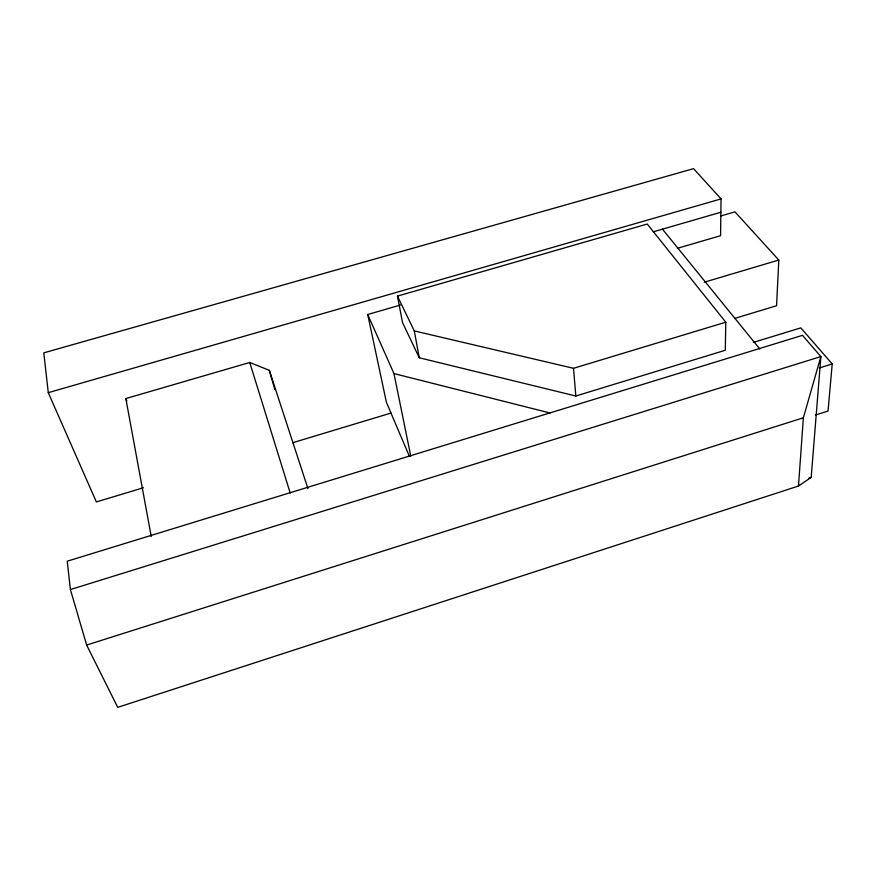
<?xml version="1.0" encoding="UTF-8"?>
<svg xmlns="http://www.w3.org/2000/svg" width="876" height="876" viewBox="0 0 876 876"><rect width="100%" height="100%" fill="white"/><g stroke="black" fill="none" stroke-linecap="round" stroke-linejoin="round"><path stroke-width="1.31" d="M143.489 487.724L96.36 501.937L48.279 392.667L43.8 352.853L693.595 168.652L721.047 198.907L720.576 235.688L677.389 248.313M725.777 322.193L725.306 350.258L575.828 396.018L419.254 357.769L402.544 322.62L397.463 296.099L647.255 224.037L725.777 322.193L573.506 368.303L414.293 330.92L397.463 296.099M720.937 215.923L734.964 211.861L778.808 260.041L776.563 305.746L734.668 318.426M798.485 486.027L803.369 417.775L820.878 356.587L802.482 335.333L67.222 561.198L70.408 589.559L86.636 645.054L117.734 707.348L798.485 486.027L811.187 477.42L820.878 356.587L70.408 589.559M753.338 342.406L800.806 327.876L832.2 363.956L828.05 411.052L815.523 415.027M808.592 478.263L811.187 477.42M86.636 645.054L803.369 417.775M819.279 367.986L832.2 363.956M292.737 442.698L390.937 413.089M704.282 282.203L778.808 260.041M151.23 536.484L125.837 398.558L249.748 362.478L269.337 370.34L307.958 488.655M409.508 456.593L386.404 402.292L367.723 314.517L400.463 305.023M653.299 231.811L720.871 212.244M48.279 392.667L721.047 198.907M367.723 314.517L393.959 373.581L549.997 412.979M662.464 229.162L759.82 349.009M125.837 398.558L126.823 401.088M249.748 362.478L290.208 493.035M269.337 370.34L274.867 389.634M393.959 373.581L410.778 456.111M414.293 330.92L419.254 357.769M573.506 368.303L575.828 396.018"/></g></svg>
